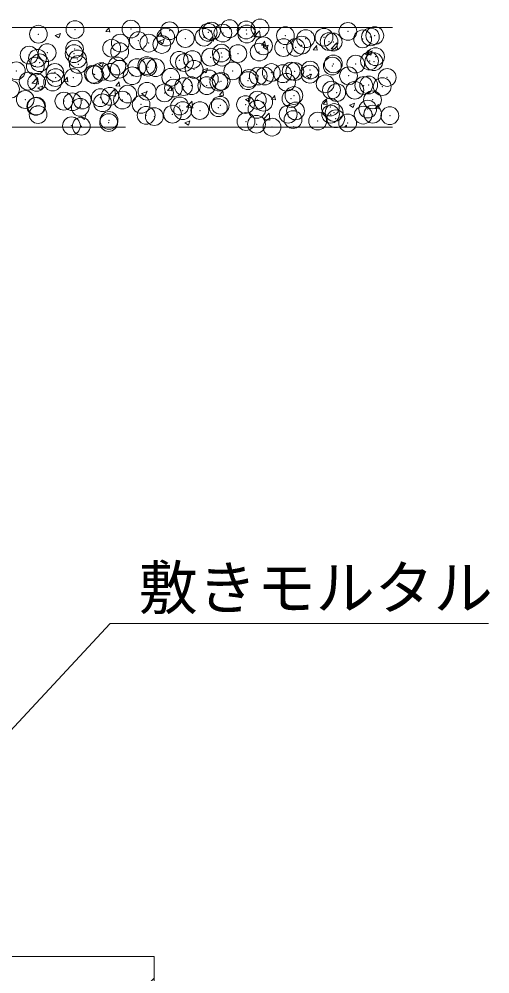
# Model space of a CAD drawing. Units: millimetres at full size, sheet at 1:25; details may follow other scales. Extents: x 18944 to 44294, y 17215 to 24678.
# Drawn here: x 31669 to 32000, y 22836 to 23507 of the extents above; entities that cross this region are included whole.
import ezdxf
from ezdxf.enums import TextEntityAlignment as Align

# ---------------------------------------------------------------- set-up
doc = ezdxf.new("R2010")
doc.units = ezdxf.units.MM
doc.header["$LTSCALE"] = 25
doc.header["$PDMODE"] = 32
doc.header["$PDSIZE"] = 12.5
doc.linetypes.add('DASHED', pattern=[7.5, 6, -1.5])
for name, color, linetype, lineweight in [('ハッチング', 8, 'Continuous', 5), ('基礎', 3, 'Continuous', 13), ('引出線', 4, 'Continuous', 9)]:
    doc.layers.add(name, color=color, linetype=linetype, lineweight=lineweight)
doc.styles.add('ＭＳ ゴシック', font='')
doc.styles.get('ＭＳ ゴシック').set_extended_font_data('MS Gothic')

msp = doc.modelspace()

# ---------------------------------------------------------------- hatches: boundary and pattern name
at = {"layer": 'ハッチング'}
h = msp.add_hatch(dxfattribs=at)
h.set_pattern_fill('USER', color=256, style=0, pattern_type=2)
h.set_pattern_definition([(45, (-38816.42, 19328.33), (-63.63961, 63.63961), []), (45, (-38811.42, 19328.33), (-63.63961, 63.63961), []), (45, (-38806.42, 19328.33), (-63.63961, 63.63961), [])])
h.paths.add_polyline_path([(31024.15, 22847.93), (31024.15, 22747.93), (31764.15, 22747.93), (31764.15, 22847.93)])
h.paths.add_polyline_path([(31311.75, 22769.06), (31476.54, 22769.06), (31476.54, 22826.81), (31311.75, 22826.81)], flags=16)

# ---------------------------------------------------------------- linework, layer by layer
for p, q in [((31694.64, 23495.43), (31698.19, 23496.79)), ((31697.15, 23493.69), (31698.18, 23496.76)), ((31730.03, 23498.13), (31732.38, 23500.93)), ((31730.03, 23498.12), (31733.06, 23497.86)), ((31732.88, 23497.82), (31732.3, 23500.93)), ((31766.46, 23494.94), (31768.91, 23497.86)), ((31769.31, 23494.63), (31768.73, 23497.82)), ((31834.17, 23494.49), (31838.13, 23498.61)), ((31838.65, 23493.78), (31838.08, 23498.61)), ((31694.62, 23495.39), (31697.15, 23493.69)), ((31766.46, 23494.93), (31769.5, 23494.67)), ((31767.63, 23491.33), (31770.16, 23489.62)), ((31767.64, 23491.36), (31771.2, 23492.72)), ((31770.15, 23489.62), (31771.18, 23492.69)), ((31802.9, 23491.75), (31805.35, 23494.67)), ((31802.9, 23491.75), (31805.94, 23491.48)), ((31805.75, 23491.45), (31805.16, 23494.63)), ((31834.14, 23494.56), (31838.66, 23493.85)), ((31839.34, 23488.56), (31841.79, 23491.48)), ((31842.19, 23488.26), (31841.6, 23491.44)), ((31888.38, 23486.08), (31892.34, 23490.2)), ((31892.86, 23485.38), (31892.3, 23490.2)), ((31839.34, 23488.56), (31842.37, 23488.29)), ((31840.64, 23487.26), (31843.16, 23485.55)), ((31840.65, 23487.29), (31844.21, 23488.66)), ((31843.16, 23485.55), (31844.19, 23488.62)), ((31875.78, 23485.37), (31878.22, 23488.29)), ((31875.78, 23485.37), (31878.81, 23485.11)), ((31878.62, 23485.07), (31878.04, 23488.26)), ((31888.35, 23486.15), (31892.87, 23485.45)), ((31912.21, 23482.19), (31914.66, 23485.1)), ((31913.64, 23483.19), (31916.17, 23481.48)), ((31913.66, 23483.22), (31917.21, 23484.59)), ((31915.06, 23481.88), (31914.47, 23485.07)), ((31916.17, 23481.49), (31917.2, 23484.56)), ((31724.96, 23474.97), (31728.52, 23476.34)), ((31727.47, 23473.24), (31728.5, 23476.31)), ((31912.21, 23482.18), (31915.25, 23481.92)), ((31724.95, 23474.94), (31727.47, 23473.24)), ((31797.95, 23470.87), (31800.48, 23469.17)), ((31797.97, 23470.91), (31801.52, 23472.27)), ((31800.48, 23469.17), (31801.51, 23472.24)), ((31678.26, 23461.82), (31682.21, 23465.94)), ((31682.73, 23461.12), (31682.17, 23465.94)), ((31700.64, 23463.1), (31703.09, 23466.02)), ((31700.64, 23463.1), (31703.68, 23462.83)), ((31703.49, 23462.8), (31702.9, 23465.98)), ((31737.08, 23459.91), (31739.53, 23462.83)), ((31739.93, 23459.61), (31739.34, 23462.8)), ((31870.96, 23466.8), (31873.49, 23465.1)), ((31870.97, 23466.84), (31874.53, 23468.2)), ((31873.48, 23465.1), (31874.51, 23468.17)), ((31678.23, 23461.89), (31682.74, 23461.19)), ((31682.26, 23458.56), (31684.79, 23456.85)), ((31682.28, 23458.59), (31685.83, 23459.95)), ((31684.79, 23456.85), (31685.82, 23459.92)), ((31732.47, 23453.41), (31736.43, 23457.54)), ((31736.95, 23452.71), (31736.39, 23457.53)), ((31737.08, 23459.91), (31740.11, 23459.65)), ((31755.28, 23454.52), (31758.84, 23455.89)), ((31757.79, 23452.78), (31758.82, 23455.85)), ((31773.51, 23456.73), (31775.96, 23459.64)), ((31773.51, 23456.72), (31776.55, 23456.46)), ((31776.36, 23456.42), (31775.78, 23459.61)), ((31809.95, 23453.54), (31812.4, 23456.46)), ((31812.8, 23453.24), (31812.21, 23456.42)), ((31732.44, 23453.48), (31736.96, 23452.78)), ((31755.27, 23454.49), (31757.8, 23452.78)), ((31786.69, 23445), (31790.65, 23449.13)), ((31791.16, 23444.3), (31790.6, 23449.12)), ((31809.95, 23453.54), (31812.99, 23453.27)), ((31828.28, 23450.42), (31830.8, 23448.72)), ((31828.29, 23450.45), (31831.85, 23451.82)), ((31830.8, 23448.72), (31831.83, 23451.79)), ((31846.39, 23450.35), (31848.84, 23453.27)), ((31846.39, 23450.35), (31849.42, 23450.08)), ((31849.24, 23450.05), (31848.65, 23453.23)), ((31882.82, 23447.16), (31885.27, 23450.08)), ((31885.67, 23446.86), (31885.09, 23450.04)), ((31786.66, 23445.07), (31791.18, 23444.37)), ((31882.82, 23447.16), (31885.86, 23446.89)), ((31901.28, 23446.35), (31903.81, 23444.65)), ((31901.3, 23446.38), (31904.85, 23447.75)), ((31903.81, 23444.65), (31904.84, 23447.72)), ((31919.26, 23443.97), (31921.71, 23446.89)), ((31919.26, 23443.97), (31922.3, 23443.71)), ((31922.11, 23443.67), (31921.52, 23446.86)), ((31712.59, 23438.1), (31715.11, 23436.4)), ((31712.6, 23438.14), (31716.16, 23439.5)), ((31715.11, 23436.4), (31716.14, 23439.47)), ((31785.61, 23434.07), (31789.16, 23435.43)), ((31788.12, 23432.33), (31789.15, 23435.4)), ((31840.87, 23436.66), (31845.39, 23435.96)), ((31840.9, 23436.6), (31844.86, 23440.72)), ((31845.38, 23435.89), (31844.82, 23440.71)), ((31673.52, 23430.93), (31673.51, 23430.96)), ((31673.65, 23430.93), (31673.7, 23431)), ((31785.59, 23434.04), (31788.12, 23432.33)), ((31861.05, 23430.93), (31862.17, 23431.36)), ((31862.02, 23430.93), (31862.15, 23431.33)), ((31897.76, 23430.93), (31899.08, 23432.31)), ((31899.19, 23430.93), (31899.03, 23432.31))]:
    msp.add_line(p, q, dxfattribs=at)
for p in [(31682.77, 23496.28), (31708.43, 23499.54), (31747.76, 23499.87), (31774.88, 23498.72), (31802, 23497.58), (31804.28, 23498.49), (31812.33, 23497.07), (31817, 23500.16), (31828.69, 23499.24), (31829.12, 23496.43), (31838.41, 23500.65), (31900.12, 23498.26), (31740.24, 23490.06), (31752.96, 23491.73), (31760.28, 23490.01), (31772.2, 23494.27), (31785.94, 23493.26), (31799.07, 23494.15), (31856.24, 23495.28), (31870.49, 23493.17), (31883.35, 23494.14), (31886.92, 23491.09), (31889.84, 23490.8), (31910.47, 23492.99), (31915.92, 23494.38), (31919, 23495.31), (31688.92, 23483.3), (31708.16, 23485.83), (31734.2, 23486.43), (31739.82, 23483.98), (31769.44, 23489.07), (31811.24, 23483), (31837.79, 23483.74), (31840.87, 23488.09), (31854.96, 23486.88), (31863.45, 23486.99), (31867.68, 23488.56), (31676.2, 23481.63), (31682.15, 23479.37), (31683.64, 23476.2), (31707.81, 23482.63), (31710.19, 23478.9), (31781.62, 23477.91), (31785.32, 23476.35), (31790.92, 23478.45), (31803.64, 23480.13), (31811.71, 23480.16), (31822.88, 23482.66), (31915.3, 23477.46), (31918.35, 23476.95), (31919.52, 23480.48), (31667.23, 23470.52), (31680.57, 23473.81), (31694.35, 23469.38), (31710.75, 23475.05), (31726.88, 23470.02), (31733.58, 23469.52), (31737.87, 23473.91), (31739.6, 23471.7), (31751.99, 23472.83), (31758.84, 23474.23), (31759.66, 23473.1), (31764.99, 23472.76), (31792.11, 23471.62), (31819.23, 23470.47), (31846.34, 23469.33), (31860.27, 23470.31), (31862.83, 23470.08), (31873.55, 23471.05), (31889.22, 23473.89), (31889.89, 23475.39), (31905.63, 23475.28), (31675.56, 23463.27), (31692.74, 23462.66), (31694.8, 23465.8), (31707.2, 23465.71), (31721.46, 23468.23), (31722.36, 23467.74), (31748.58, 23467.08), (31775.7, 23465.94), (31802.82, 23464.79), (31809.51, 23462.62), (31811.09, 23463.25), (31829.94, 23463.65), (31830.64, 23465.22), (31837.17, 23466.83), (31841.6, 23466.85), (31854.31, 23468.52), (31873.46, 23468.18), (31900.58, 23467.03), (31927.7, 23465.89), (31663.11, 23457.57), (31681.54, 23462.46), (31759.05, 23456.19), (31777.56, 23458.42), (31784.71, 23459.44), (31790.27, 23460.09), (31801.02, 23460.14), (31857.06, 23462.5), (31884.17, 23461.36), (31888.6, 23456.98), (31904.99, 23456.92), (31911.29, 23460.21), (31914.68, 23460.55), (31924.23, 23459.45), (31673.53, 23450.38), (31700.65, 23449.23), (31713.52, 23449.99), (31726.23, 23451.66), (31732.96, 23452.61), (31741.76, 23449.97), (31745.47, 23454.19), (31771.39, 23455.05), (31836.56, 23449.92), (31860.19, 23451.02), (31862.21, 23453.17), (31892.27, 23455.24), (31917.42, 23450.17), (31680.92, 23445.55), (31681.43, 23445.76), (31706.58, 23448.8), (31712.14, 23444.88), (31727.77, 23448.09), (31754.88, 23446.94), (31782, 23445.79), (31784.09, 23442.53), (31796.15, 23442.59), (31809.12, 23444.65), (31810.47, 23446.34), (31828.23, 23446.81), (31836.24, 23443.5), (31840.95, 23448.49), (31887.8, 23445.08), (31914.06, 23443.64), (31682.51, 23439.8), (31758.43, 23439.28), (31764.19, 23438.38), (31776.91, 23440.05), (31858.17, 23440), (31861.6, 23436.26), (31863.36, 23442.36), (31887.98, 23440.07), (31890.47, 23441.21), (31891.62, 23436.88), (31910.86, 23439.41), (31917.59, 23440.07), (31929.59, 23439.01), (31705.96, 23431.89), (31712.87, 23431.62), (31732.11, 23434.16), (31732.35, 23435.7), (31828.54, 23434.91), (31835.94, 23433), (31846.82, 23430.98), (31878.91, 23435.21), (31899.97, 23433.93)]:
    msp.add_point(p, dxfattribs=at)
at = {"layer": '基礎'}
for p, q in [((31931.46, 23500.93), (30621.45, 23500.93)), ((31024.15, 22847.93), (31764.15, 22847.93)), ((31764.15, 22847.93), (31764.15, 22597.93))]:
    msp.add_line(p, q, dxfattribs=at)
at = {"layer": '基礎', "linetype": 'DASHED', "lineweight": 15}
msp.add_line((31931.46, 23430.93), (31658.14, 23430.93), dxfattribs=at)
at = {"layer": '引出線'}
msp.add_lwpolyline([(31534.11, 22867.93), (31733.21, 23082.08), (31998.97, 23082.08)], dxfattribs=at)

# ---------------------------------------------------------------- texts
at = {"layer": '引出線', "style": 'ＭＳ ゴシック'}
msp.add_text('敷きモルタル', height=30.38, dxfattribs=at).set_placement((31753.21, 23122.43), align=Align.TOP_LEFT)

doc.saveas('drawing.dxf')
